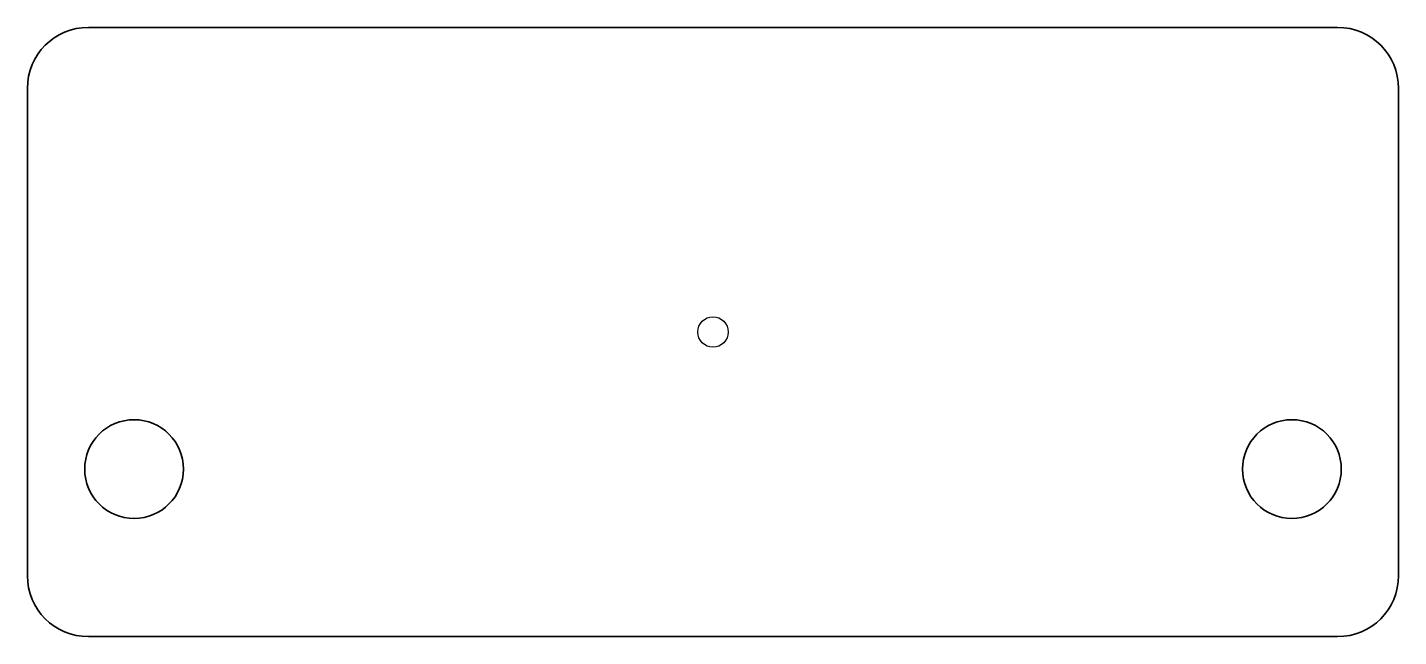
# Model space of a CAD drawing. Header units: millimetres. Extents: x 502.8 to 547.8, y 498.2 to 518.2.
import ezdxf

# ---------------------------------------------------------------- set-up
doc = ezdxf.new("R2010")
doc.units = ezdxf.units.MM
doc.linetypes.add('Ciągła', pattern=[0])
doc.layers.add('Widoczne (ISO)', color=7, linetype='Ciągła', lineweight=35)

msp = doc.modelspace()

# ---------------------------------------------------------------- linework, layer by layer
msp.add_circle((525.333, 508.19), 0.5)
at = {"layer": 'Widoczne (ISO)', "ltscale": 0.921053}
for p, q in [((504.833, 518.19), (545.833, 518.19)), ((502.833, 500.19), (502.833, 516.19)), ((547.833, 516.19), (547.833, 500.19)), ((545.833, 498.19), (504.833, 498.19))]:
    msp.add_line(p, q, dxfattribs=at)
for centre in [(506.333, 503.69), (544.333, 503.69)]:
    msp.add_circle(centre, 1.621, dxfattribs=at)
at = {"layer": 'Widoczne (ISO)', "ltscale": 0.921053, "extrusion": (0, 0, -1)}
for centre, start, end in [((-504.833, 516.19), 0, 90), ((-545.833, 516.19), 90, 180), ((-504.833, 500.19), 270, 0), ((-545.833, 500.19), 180, 270)]:
    msp.add_arc(centre, 2, start, end, dxfattribs=at)

doc.saveas('drawing.dxf')
